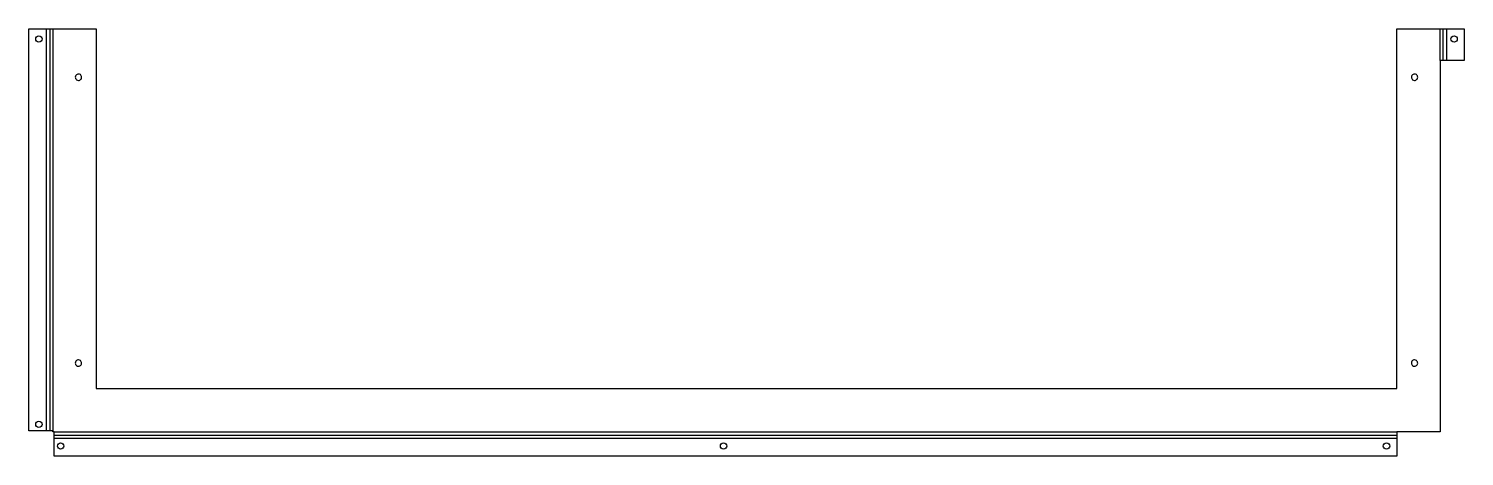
# Model space of a CAD drawing. Header units: millimetres. Extents: x -10 to 553, y 0 to 168.
import ezdxf

# ---------------------------------------------------------------- set-up
doc = ezdxf.new("R2010")
doc.units = ezdxf.units.MM

msp = doc.modelspace()

# ---------------------------------------------------------------- linework, layer by layer
at = {"layer": 'BEND'}
for p, q in [((-1.67, 167.51), (-1.67, 9.93)), ((544.84, 155.01), (544.84, 167.51)), ((0, 8.26), (526.59, 8.26))]:
    msp.add_line(p, q, dxfattribs=at)
at = {"layer": 'BEND_EXTENT'}
for p, q in [((-2.93, 9.93), (-2.93, 167.51)), ((-0.41, 167.51), (-0.41, 9.93)), ((543.59, 155.01), (543.59, 167.51)), ((546.1, 167.51), (546.1, 155.01)), ((0, 9.51), (526.59, 9.51)), ((526.59, 7), (0, 7))]:
    msp.add_line(p, q, dxfattribs=at)
at = {"layer": 'INTERIOR_PROFILES'}
for centre in [(-5.93, 163.51), (549.1, 163.51), (-5.93, 12.51), (2.59, 4), (262.59, 4), (522.59, 4)]:
    msp.add_circle(centre, 1.25, dxfattribs=at)
for points in [[(9.59, 149.76), (9.24, 149.76), (8.82, 149.58), (8.58, 149.25), (8.41, 149.02), (8.34, 148.75), (8.34, 148.51)], [(8.34, 148.51), (8.34, 148.16), (8.52, 147.74), (8.85, 147.5), (9.08, 147.34), (9.35, 147.26), (9.59, 147.26)], [(10.84, 148.51), (10.84, 148.86), (10.65, 149.28), (10.32, 149.52), (10.1, 149.69), (9.82, 149.76), (9.59, 149.76)], [(9.59, 147.26), (9.94, 147.26), (10.36, 147.45), (10.6, 147.78), (10.76, 148), (10.84, 148.27), (10.84, 148.51)], [(533.59, 149.76), (533.24, 149.76), (532.82, 149.58), (532.58, 149.25), (532.41, 149.02), (532.34, 148.75), (532.34, 148.51)], [(532.34, 148.51), (532.34, 148.16), (532.52, 147.74), (532.85, 147.5), (533.08, 147.34), (533.35, 147.26), (533.59, 147.26)], [(534.84, 148.51), (534.84, 148.86), (534.65, 149.28), (534.32, 149.52), (534.1, 149.69), (533.82, 149.76), (533.59, 149.76)], [(533.59, 147.26), (533.94, 147.26), (534.36, 147.45), (534.6, 147.78), (534.76, 148), (534.84, 148.27), (534.84, 148.51)], [(9.59, 37.76), (9.24, 37.76), (8.82, 37.58), (8.58, 37.25), (8.41, 37.02), (8.34, 36.75), (8.34, 36.51)], [(8.34, 36.51), (8.34, 36.16), (8.52, 35.74), (8.85, 35.5), (9.08, 35.34), (9.35, 35.26), (9.59, 35.26)], [(10.84, 36.51), (10.84, 36.86), (10.65, 37.28), (10.32, 37.52), (10.1, 37.69), (9.82, 37.76), (9.59, 37.76)], [(9.59, 35.26), (9.94, 35.26), (10.36, 35.45), (10.6, 35.78), (10.76, 36), (10.84, 36.27), (10.84, 36.51)], [(533.59, 37.76), (533.24, 37.76), (532.82, 37.58), (532.58, 37.25), (532.41, 37.02), (532.34, 36.75), (532.34, 36.51)], [(532.34, 36.51), (532.34, 36.16), (532.52, 35.74), (532.85, 35.5), (533.08, 35.34), (533.35, 35.26), (533.59, 35.26)], [(534.84, 36.51), (534.84, 36.86), (534.65, 37.28), (534.32, 37.52), (534.1, 37.69), (533.82, 37.76), (533.59, 37.76)], [(533.59, 35.26), (533.94, 35.26), (534.36, 35.45), (534.6, 35.78), (534.76, 36), (534.84, 36.27), (534.84, 36.51)]]:
    msp.add_open_spline(points, degree=3, knots=[0, 0, 0, 0, 0.594482, 0.594482, 0.594482, 1, 1, 1, 1], dxfattribs=at)
at = {"layer": 'OUTER_PROFILES'}
msp.add_lwpolyline([(-0.41, 9.51), (-0.41, 9.93), (-9.93, 9.93), (-9.93, 167.51), (16.59, 167.51), (16.59, 26.51), (526.59, 26.51), (526.59, 167.51), (553.1, 167.51), (553.1, 155.01), (543.59, 155.01), (543.59, 9.51), (526.59, 9.51), (526.59, 0), (0, 0), (0, 9.51)], close=True, dxfattribs=at)

doc.saveas('drawing.dxf')
